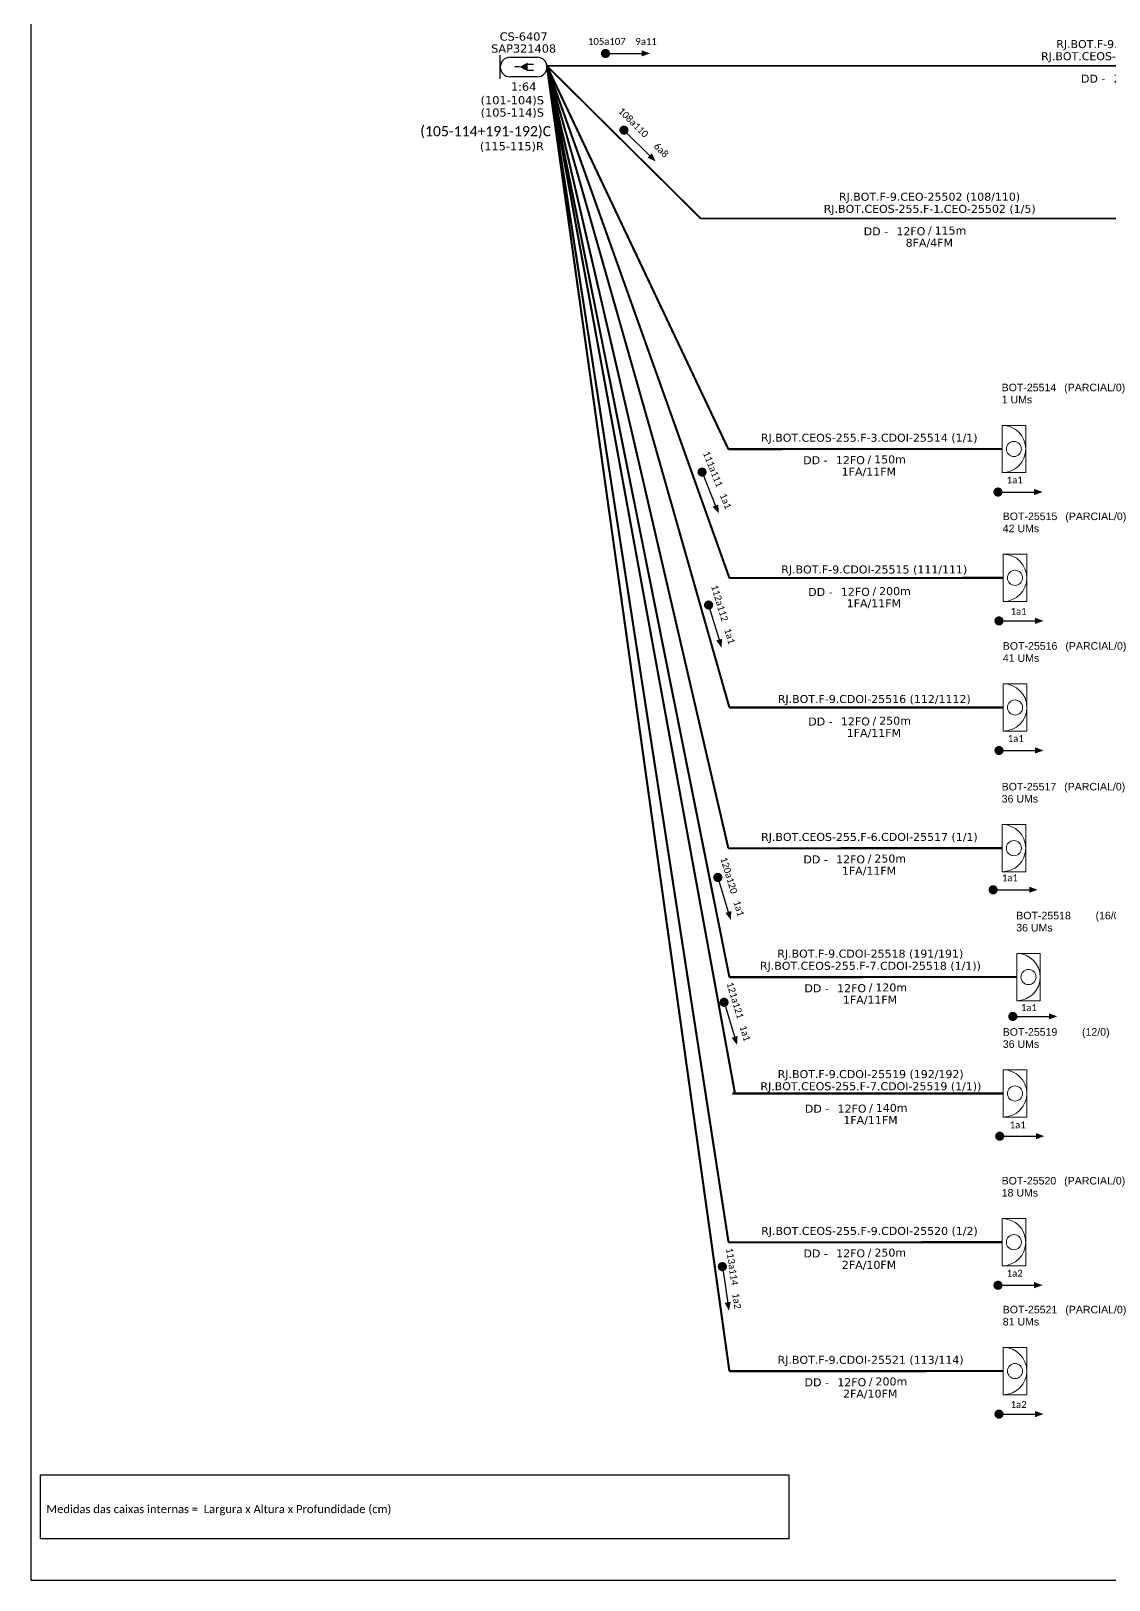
# Model space of a CAD drawing. Header units: metres. Extents: x 1 to 842, y 0 to 594.
# Drawn here: x 0.8 to 226.7, y 0.2 to 324.7 of the extents above; entities that cross this region are included whole.
import ezdxf
from ezdxf.enums import TextEntityAlignment as Align

# ---------------------------------------------------------------- set-up
doc = ezdxf.new("R2010")
doc.units = ezdxf.units.M
for name, color, linetype, lineweight in [("20.0-LEGENDA DOS CDO'S", 1, 'Continuous', 0), ('20.1-CDO_INTERIOR', 1, 'Continuous', 0), ('40.1-ETIQUETAS', 1, 'Continuous', 20)]:
    doc.layers.add(name, color=color, linetype=linetype, lineweight=lineweight)
for name, color, linetype in [('20.4-CEOS', 1, 'Continuous'), ('CAP a instalar', 1, 'Continuous'), ('CD de instalação futura', 8, 'Continuous'), ('SETA', 7, 'Continuous')]:
    doc.layers.add(name, color=color, linetype=linetype)
doc.styles.add('ARIAL', font='arial.ttf')
doc.styles.add('siredit', font='verdana.ttf')
doc.styles.get("Standard").update_dxf_attribs({"font": 'arial.ttf'})
doc.styles.add('WMF-Calibri0', font='CALIBRI.TTF')
doc.linetypes.add('FENCELINE1', pattern='A,0.25,-0.1,[133,ltypeshp.shx,S=0.1,R=0,X=-0.1,Y=0],-0.1,1', length=1.45)

# ---------------------------------------------------------------- blocks, each defined once
blk = doc.blocks.new('CDOI_INT')
at = {"layer": '20.1-CDO_INTERIOR', "color": 0, "lineweight": 18}
blk.add_lwpolyline([(4.25, -4.25), (4.25, 4.25), (0, 4.25), (0, -4.25)], close=True, dxfattribs=at)
blk.add_circle((2.12, 0), 1.36, dxfattribs=at)
blk.add_arc((0, 0), 4.25, 270, 90, dxfattribs=at)
at = {"layer": "20.0-LEGENDA DOS CDO'S", "color": 0, "style": 'ARIAL'}
for tag, p in [('CDO_N', (-0.08, 10.38)), ('SPLITER_1', (21.18, 10.38)), ('SURVEY', (-0.08, 8.2)), ('SPLITER_2', (21.19, 8.68)), ('SAP', (-0.08, 6.23)), ('1:XX', (5.94, -2.22)), ('UMS', (5.94, -4.24))]:
    blk.add_attdef(tag, p, '', height=1.36, dxfattribs=at)
blk.add_attdef('FIBRAS_UTILIZADAS', text='', height=1.36, dxfattribs=at).set_placement((15.34, 10.38), align=Align.CENTER)
blk = doc.blocks.new('ETIQUETA_RS5F')
at = {"layer": '40.1-ETIQUETAS', "color": 0, "style": 'siredit'}
blk.add_text('/', height=1.5, dxfattribs=at).set_placement((1.55, -1.95), align=Align.MIDDLE_RIGHT)
for tag, p in [('ETIQUETA_R_PRIMARIA', (1.18, 4.1)), ('ETIQUETA_R_SECUNDARIA', (1.18, 2.1)), ('F_ATIVAS/F_MORTAS', (1.11, -4.24))]:
    blk.add_attdef(tag, text='', height=1.5, dxfattribs=at).set_placement(p, align=Align.MIDDLE_CENTER)
for tag, p in [('TIPO_CABO', (-6.62, -2.12)), ('CAP_CABO', (0.37, -2.09))]:
    blk.add_attdef(tag, text='', height=1.5, dxfattribs=at).set_placement(p, align=Align.MIDDLE_RIGHT)
blk.add_attdef('METROS', text='', height=1.5, dxfattribs=at).set_placement((2.11, -1.95), align=Align.MIDDLE_LEFT)
for tag, p in [('FUSÃO_1', (0.82, -8.39)), ('FUSÃO_2', (0.82, -10.6)), ('FUSÃO_3', (0.82, -12.93)), ('FUSÃO_4', (0.82, -15.14)), ('FUSÃO_5', (0.82, -17.16))]:
    blk.add_attdef(tag, text='', height=1.5, dxfattribs=at).set_placement(p, align=Align.CENTER)

msp = doc.modelspace()

# ---------------------------------------------------------------- linework, layer by layer
at = {"color": 7}
msp.add_lwpolyline([(0.79, 0.21), (841.79, 0.21), (841.79, 594.21), (0.79, 594.21)], close=True, dxfattribs=at)
at = {"const_width": 0.958}
for points in [[(120.69, 319.96, 1), (121.65, 319.96, 1)], [(124.69, 304.24, 1), (125.37, 303.57, 1)], [(141.22, 232.73, 1), (141.57, 231.85, 1)], [(202.92, 228.1, 1), (203.88, 228.1, 1)], [(142.63, 204.89, 1), (142.91, 203.97, 1)], [(203.14, 201.11, 1), (204.09, 201.11, 1)], [(203.14, 173.97, 1), (204.09, 173.97, 1)], [(144.57, 147.84, 1), (144.85, 146.92, 1)], [(201.91, 144.78, 1), (202.86, 144.78, 1)], [(145.87, 121.68, 1), (146.15, 120.76, 1)], [(206.03, 118.26, 1), (206.99, 118.26, 1)], [(203.29, 93.17, 1), (204.25, 93.17, 1)], [(145.58, 66.33, 1), (145.72, 65.38, 1)], [(202.92, 61.95, 1), (203.88, 61.95, 1)], [(203.14, 34.96, 1), (204.09, 34.96, 1)]]:
    msp.add_lwpolyline(points, format="xyb", close=True, dxfattribs=at)
at = {"color": 0}
msp.add_lwpolyline([(2.8, 22.21), (159.55, 22.21), (159.55, 8.86), (2.8, 8.86)], close=True, dxfattribs=at)
at = {"layer": '20.4-CEOS', "color": 5}
for p, q in [((99.11, 314.66), (99.11, 319.58)), ((101.16, 319.16), (106.88, 319.16)), ((106.88, 315.08), (101.16, 315.08))]:
    msp.add_line(p, q, dxfattribs=at)
msp.add_lwpolyline([(103.16, 317.15, 0, 1.84, 0), (104.88, 317.15, 1.84, 1.84, 0)], format="xyseb", dxfattribs=at)
for points in [[(103.16, 317.15), (102.15, 317.15)], [(104.81, 317.74), (106.07, 317.74)], [(104.81, 316.5), (106.07, 316.5)]]:
    msp.add_lwpolyline(points, dxfattribs=at)
for centre, start, end in [((101.16, 317.12), 90, 270), ((106.88, 317.12), 270, 90)]:
    msp.add_arc(centre, 2.04, start, end, dxfattribs=at)
at = {"layer": 'CAP a instalar', "color": 8, "ltscale": 7, "const_width": 0.447}
for points in [[(108.88, 317.37), (146.91, 237.09)], [(108.88, 317.37), (147.13, 210.1)], [(108.88, 317.37), (147.13, 182.96)], [(108.88, 317.37), (146.91, 153.48)], [(146.95, 70.95), (108.88, 317.37)], [(146.95, 70.95), (108.88, 317.37)], [(146.91, 237.09), (204.27, 237.12)], [(147.13, 210.1), (204.5, 210.12)], [(147.13, 182.96), (204.51, 182.98)], [(146.91, 153.48), (204.27, 153.51)], [(146.91, 70.95), (204.27, 70.97)]]:
    msp.add_lwpolyline(points, dxfattribs=at)
at = {"layer": 'CAP a instalar', "color": 1, "ltscale": 7, "const_width": 0.447}
for points in [[(108.88, 317.37), (147.13, 126.49)], [(108.92, 317.12), (148.3, 102.11)], [(147.13, 126.49), (204.5, 126.51)], [(204.5, 126.51), (207.32, 126.51)], [(147.72, 102.11), (204.5, 102.13)]]:
    msp.add_lwpolyline(points, dxfattribs=at)
at = {"layer": 'CAP a instalar', "color": 252, "ltscale": 7, "const_width": 0.447}
for points in [[(147.13, 43.95), (108.88, 317.37)], [(147.13, 43.95), (204.5, 43.98)]]:
    msp.add_lwpolyline(points, dxfattribs=at)
at = {"layer": 'CAP a instalar', "color": 7, "ltscale": 7, "const_width": 0.37}
for points in [[(108.88, 317.37), (340.04, 317.37)], [(108.88, 317.37), (141.12, 285.4)], [(141.12, 285.4), (228.87, 285.4)]]:
    msp.add_lwpolyline(points, dxfattribs=at)
at = {"layer": 'SETA'}
for points in [[(121.17, 319.96), (129.41, 319.96)], [(125.03, 303.91), (130.89, 298.12)], [(141.39, 232.29), (144.46, 224.64)], [(203.4, 228.1), (211.64, 228.1)], [(142.77, 204.43), (145.16, 196.54)], [(203.62, 201.11), (211.85, 201.11)], [(203.62, 173.97), (211.85, 173.97)], [(144.71, 147.38), (147.1, 139.5)], [(202.38, 144.78), (210.62, 144.78)], [(146.01, 121.22), (148.4, 113.34)], [(206.51, 118.26), (214.75, 118.26)], [(203.77, 93.17), (212.01, 93.17)], [(145.65, 65.86), (146.85, 57.71)], [(203.4, 61.95), (211.64, 61.95)], [(203.62, 34.96), (211.85, 34.96)]]:
    msp.add_lwpolyline(points, dxfattribs=at)
for points in [[(128.75, 320.61), (130.5, 319.98), (128.75, 319.34)], [(130.88, 299.05), (131.68, 297.36), (129.98, 298.14)], [(210.98, 228.75), (212.74, 228.11), (210.98, 227.47)], [(144.82, 225.5), (144.88, 223.63), (143.63, 225.02)], [(211.19, 201.76), (212.95, 201.12), (211.19, 200.48)], [(145.59, 197.36), (145.49, 195.5), (144.37, 196.99)], [(211.19, 174.62), (212.95, 173.98), (211.19, 173.34)], [(209.96, 145.44), (211.72, 144.8), (209.96, 144.16)], [(147.53, 140.32), (147.43, 138.45), (146.31, 139.95)], [(214.08, 118.91), (215.84, 118.27), (214.08, 117.63)], [(148.84, 114.16), (148.73, 112.3), (147.61, 113.79)], [(211.35, 93.82), (213.11, 93.18), (211.35, 92.54)], [(210.98, 62.61), (212.74, 61.97), (210.98, 61.33)], [(147.4, 58.46), (147.03, 56.62), (146.14, 58.27)], [(211.19, 35.61), (212.95, 34.97), (211.19, 34.33)]]:
    msp.add_solid(points, dxfattribs=at)

# ---------------------------------------------------------------- block references
at = {"layer": 'CAP a instalar', "color": 7, "linetype": 'FENCELINE1', "ltscale": 7}
ref = msp.add_blockref('ETIQUETA_RS5F', (233.29, 317.04), dxfattribs=dict(at, xscale=1.117784433624116, yscale=1.117784433624972, zscale=1.117784433625199))
ref.add_attrib('ETIQUETA_R_PRIMARIA', 'RJ.BOT.F-9.CEO-25501 (105/107)', dxfattribs={"layer": '40.1-ETIQUETAS', "color": 0, "height": 1.6767, "style": 'siredit'}).set_placement((234.58, 321.93), align=Align.MIDDLE_CENTER)
ref.add_attrib('ETIQUETA_R_SECUNDARIA', 'RJ.BOT.CEOS-255.F-1.CEO-25501 (1/8)', dxfattribs={"layer": '40.1-ETIQUETAS', "color": 0, "height": 1.6767, "style": 'siredit'}).set_placement((234.62, 319.39), align=Align.MIDDLE_CENTER)
ref.add_attrib('TIPO_CABO', 'DD -', dxfattribs={"layer": '40.1-ETIQUETAS', "color": 0, "height": 1.677, "style": 'siredit'}).set_placement((225.9, 314.68), align=Align.MIDDLE_RIGHT)
ref.add_attrib('CAP_CABO', '24FO', dxfattribs={"layer": '40.1-ETIQUETAS', "color": 0, "height": 1.677, "style": 'siredit'}).set_placement((233.7, 314.7), align=Align.MIDDLE_RIGHT)
ref.add_attrib('METROS', '240m', dxfattribs={"layer": '40.1-ETIQUETAS', "color": 0, "height": 1.677, "style": 'siredit'}).set_placement((235.65, 314.86), align=Align.MIDDLE_LEFT)
ref.add_attrib('F_ATIVAS/F_MORTAS', '11FA/13FM', dxfattribs={"layer": '40.1-ETIQUETAS', "color": 0, "height": 1.677, "style": 'siredit'}).set_placement((234.54, 312.3), align=Align.MIDDLE_CENTER)
ref = msp.add_blockref('ETIQUETA_RS5F', (187.77, 285.07), dxfattribs=dict(at, xscale=1.117784433624116, yscale=1.117784433624972, zscale=1.117784433625199))
ref.add_attrib('ETIQUETA_R_PRIMARIA', 'RJ.BOT.F-9.CEO-25502 (108/110)', dxfattribs={"layer": '40.1-ETIQUETAS', "color": 0, "height": 1.6767, "style": 'siredit'}).set_placement((189.05, 289.96), align=Align.MIDDLE_CENTER)
ref.add_attrib('ETIQUETA_R_SECUNDARIA', 'RJ.BOT.CEOS-255.F-1.CEO-25502 (1/5)', dxfattribs={"layer": '40.1-ETIQUETAS', "color": 0, "height": 1.6767, "style": 'siredit'}).set_placement((189.09, 287.42), align=Align.MIDDLE_CENTER)
ref.add_attrib('TIPO_CABO', 'DD -', dxfattribs={"layer": '40.1-ETIQUETAS', "color": 0, "height": 1.677, "style": 'siredit'}).set_placement((180.37, 282.7), align=Align.MIDDLE_RIGHT)
ref.add_attrib('CAP_CABO', '12FO', dxfattribs={"layer": '40.1-ETIQUETAS', "color": 0, "height": 1.677, "style": 'siredit'}).set_placement((188.18, 282.73), align=Align.MIDDLE_RIGHT)
ref.add_attrib('METROS', '115m', dxfattribs={"layer": '40.1-ETIQUETAS', "color": 0, "height": 1.677, "style": 'siredit'}).set_placement((190.13, 282.88), align=Align.MIDDLE_LEFT)
ref.add_attrib('F_ATIVAS/F_MORTAS', '8FA/4FM', dxfattribs={"layer": '40.1-ETIQUETAS', "color": 0, "height": 1.677, "style": 'siredit'}).set_placement((189.01, 280.32), align=Align.MIDDLE_CENTER)
at = {"layer": 'CAP a instalar', "color": 8, "linetype": 'FENCELINE1', "ltscale": 7}
ref = msp.add_blockref('ETIQUETA_RS5F', (175.1, 237.12), dxfattribs=dict(at, xscale=1.117784433624116, yscale=1.117784433624972, zscale=1.117784433625199))
ref.add_attrib('ETIQUETA_R_SECUNDARIA', 'RJ.BOT.CEOS-255.F-3.CDOI-25514 (1/1)', dxfattribs={"layer": '40.1-ETIQUETAS', "color": 0, "height": 1.6767, "style": 'siredit'}).set_placement((176.42, 239.48), align=Align.MIDDLE_CENTER)
ref.add_attrib('TIPO_CABO', 'DD -', dxfattribs={"layer": '40.1-ETIQUETAS', "color": 0, "height": 1.677, "style": 'siredit'}).set_placement((167.7, 234.76), align=Align.MIDDLE_RIGHT)
ref.add_attrib('CAP_CABO', '12FO', dxfattribs={"layer": '40.1-ETIQUETAS', "color": 0, "height": 1.677, "style": 'siredit'}).set_placement((175.51, 234.78), align=Align.MIDDLE_RIGHT)
ref.add_attrib('METROS', '150m', dxfattribs={"layer": '40.1-ETIQUETAS', "color": 0, "height": 1.677, "style": 'siredit'}).set_placement((177.46, 234.94), align=Align.MIDDLE_LEFT)
ref.add_attrib('F_ATIVAS/F_MORTAS', '1FA/11FM', dxfattribs={"layer": '40.1-ETIQUETAS', "color": 0, "height": 1.677, "style": 'siredit'}).set_placement((176.34, 232.38), align=Align.MIDDLE_CENTER)
ref = msp.add_blockref('ETIQUETA_RS5F', (176.14, 209.54), dxfattribs=dict(at, xscale=1.117784433624116, yscale=1.117784433624972, zscale=1.117784433625199))
ref.add_attrib('ETIQUETA_R_SECUNDARIA', 'RJ.BOT.F-9.CDOI-25515 (111/111)', dxfattribs={"layer": '40.1-ETIQUETAS', "color": 0, "height": 1.6767, "style": 'siredit'}).set_placement((177.47, 211.89), align=Align.MIDDLE_CENTER)
ref.add_attrib('TIPO_CABO', 'DD -', dxfattribs={"layer": '40.1-ETIQUETAS', "color": 0, "height": 1.677, "style": 'siredit'}).set_placement((168.75, 207.17), align=Align.MIDDLE_RIGHT)
ref.add_attrib('CAP_CABO', '12FO', dxfattribs={"layer": '40.1-ETIQUETAS', "color": 0, "height": 1.677, "style": 'siredit'}).set_placement((176.55, 207.2), align=Align.MIDDLE_RIGHT)
ref.add_attrib('METROS', '200m', dxfattribs={"layer": '40.1-ETIQUETAS', "color": 0, "height": 1.677, "style": 'siredit'}).set_placement((178.5, 207.35), align=Align.MIDDLE_LEFT)
ref.add_attrib('F_ATIVAS/F_MORTAS', '1FA/11FM', dxfattribs={"layer": '40.1-ETIQUETAS', "color": 0, "height": 1.677, "style": 'siredit'}).set_placement((177.39, 204.79), align=Align.MIDDLE_CENTER)
ref = msp.add_blockref('ETIQUETA_RS5F', (176.15, 182.4), dxfattribs=dict(at, xscale=1.117784433624116, yscale=1.117784433624972, zscale=1.117784433625199))
ref.add_attrib('ETIQUETA_R_SECUNDARIA', 'RJ.BOT.F-9.CDOI-25516 (112/1112)', dxfattribs={"layer": '40.1-ETIQUETAS', "color": 0, "height": 1.6767, "style": 'siredit'}).set_placement((177.48, 184.75), align=Align.MIDDLE_CENTER)
ref.add_attrib('TIPO_CABO', 'DD -', dxfattribs={"layer": '40.1-ETIQUETAS', "color": 0, "height": 1.677, "style": 'siredit'}).set_placement((168.76, 180.03), align=Align.MIDDLE_RIGHT)
ref.add_attrib('CAP_CABO', '12FO', dxfattribs={"layer": '40.1-ETIQUETAS', "color": 0, "height": 1.677, "style": 'siredit'}).set_placement((176.56, 180.06), align=Align.MIDDLE_RIGHT)
ref.add_attrib('METROS', '250m', dxfattribs={"layer": '40.1-ETIQUETAS', "color": 0, "height": 1.677, "style": 'siredit'}).set_placement((178.52, 180.21), align=Align.MIDDLE_LEFT)
ref.add_attrib('F_ATIVAS/F_MORTAS', '1FA/11FM', dxfattribs={"layer": '40.1-ETIQUETAS', "color": 0, "height": 1.677, "style": 'siredit'}).set_placement((177.4, 177.65), align=Align.MIDDLE_CENTER)
ref = msp.add_blockref('ETIQUETA_RS5F', (175.14, 153.51), dxfattribs=dict(at, xscale=1.117784433624116, yscale=1.117784433624972, zscale=1.117784433625199))
ref.add_attrib('ETIQUETA_R_SECUNDARIA', 'RJ.BOT.CEOS-255.F-6.CDOI-25517 (1/1)', dxfattribs={"layer": '40.1-ETIQUETAS', "color": 0, "height": 1.6767, "style": 'siredit'}).set_placement((176.46, 155.86), align=Align.MIDDLE_CENTER)
ref.add_attrib('TIPO_CABO', 'DD -', dxfattribs={"layer": '40.1-ETIQUETAS', "color": 0, "height": 1.677, "style": 'siredit'}).set_placement((167.74, 151.15), align=Align.MIDDLE_RIGHT)
ref.add_attrib('CAP_CABO', '12FO', dxfattribs={"layer": '40.1-ETIQUETAS', "color": 0, "height": 1.677, "style": 'siredit'}).set_placement((175.55, 151.17), align=Align.MIDDLE_RIGHT)
ref.add_attrib('METROS', '250m', dxfattribs={"layer": '40.1-ETIQUETAS', "color": 0, "height": 1.677, "style": 'siredit'}).set_placement((177.5, 151.33), align=Align.MIDDLE_LEFT)
ref.add_attrib('F_ATIVAS/F_MORTAS', '1FA/11FM', dxfattribs={"layer": '40.1-ETIQUETAS', "color": 0, "height": 1.677, "style": 'siredit'}).set_placement((176.38, 148.77), align=Align.MIDDLE_CENTER)
at = {"layer": 'CAP a instalar', "color": 1, "linetype": 'FENCELINE1', "ltscale": 7}
ref = msp.add_blockref('ETIQUETA_RS5F', (175.35, 126.52), dxfattribs=dict(at, xscale=1.117784433624116, yscale=1.117784433624972, zscale=1.117784433625199))
ref.add_attrib('ETIQUETA_R_PRIMARIA', 'RJ.BOT.F-9.CDOI-25518 (191/191)', dxfattribs={"layer": '40.1-ETIQUETAS', "color": 0, "height": 1.6767, "style": 'siredit'}).set_placement((176.63, 131.41), align=Align.MIDDLE_CENTER)
ref.add_attrib('ETIQUETA_R_SECUNDARIA', 'RJ.BOT.CEOS-255.F-7.CDOI-25518 (1/1))', dxfattribs={"layer": '40.1-ETIQUETAS', "color": 3, "height": 1.6767, "style": 'siredit'}).set_placement((176.67, 128.87), align=Align.MIDDLE_CENTER)
ref.add_attrib('TIPO_CABO', 'DD -', dxfattribs={"layer": '40.1-ETIQUETAS', "color": 0, "height": 1.677, "style": 'siredit'}).set_placement((167.95, 124.15), align=Align.MIDDLE_RIGHT)
ref.add_attrib('CAP_CABO', '12FO', dxfattribs={"layer": '40.1-ETIQUETAS', "color": 0, "height": 1.677, "style": 'siredit'}).set_placement((175.76, 124.18), align=Align.MIDDLE_RIGHT)
ref.add_attrib('METROS', '120m', dxfattribs={"layer": '40.1-ETIQUETAS', "color": 0, "height": 1.677, "style": 'siredit'}).set_placement((177.71, 124.33), align=Align.MIDDLE_LEFT)
ref.add_attrib('F_ATIVAS/F_MORTAS', '1FA/11FM', dxfattribs={"layer": '40.1-ETIQUETAS', "color": 0, "height": 1.677, "style": 'siredit'}).set_placement((176.59, 121.77), align=Align.MIDDLE_CENTER)
ref = msp.add_blockref('ETIQUETA_RS5F', (175.45, 101.29), dxfattribs=dict(at, xscale=1.117784433624116, yscale=1.117784433624972, zscale=1.117784433625199))
ref.add_attrib('ETIQUETA_R_PRIMARIA', 'RJ.BOT.F-9.CDOI-25519 (192/192)', dxfattribs={"layer": '40.1-ETIQUETAS', "color": 1, "height": 1.6767, "style": 'siredit'}).set_placement((176.73, 106.18), align=Align.MIDDLE_CENTER)
ref.add_attrib('ETIQUETA_R_SECUNDARIA', 'RJ.BOT.CEOS-255.F-7.CDOI-25519 (1/1))', dxfattribs={"layer": '40.1-ETIQUETAS', "color": 3, "height": 1.6767, "style": 'siredit'}).set_placement((176.77, 103.64), align=Align.MIDDLE_CENTER)
ref.add_attrib('TIPO_CABO', 'DD -', dxfattribs={"layer": '40.1-ETIQUETAS', "color": 0, "height": 1.677, "style": 'siredit'}).set_placement((168.05, 98.93), align=Align.MIDDLE_RIGHT)
ref.add_attrib('CAP_CABO', '12FO', dxfattribs={"layer": '40.1-ETIQUETAS', "color": 0, "height": 1.677, "style": 'siredit'}).set_placement((175.86, 98.95), align=Align.MIDDLE_RIGHT)
ref.add_attrib('METROS', '140m', dxfattribs={"layer": '40.1-ETIQUETAS', "color": 0, "height": 1.677, "style": 'siredit'}).set_placement((177.81, 99.11), align=Align.MIDDLE_LEFT)
ref.add_attrib('F_ATIVAS/F_MORTAS', '1FA/11FM', dxfattribs={"layer": '40.1-ETIQUETAS', "color": 0, "height": 1.677, "style": 'siredit'}).set_placement((176.69, 96.55), align=Align.MIDDLE_CENTER)
at = {"layer": 'CAP a instalar', "color": 8, "linetype": 'FENCELINE1', "ltscale": 7}
ref = msp.add_blockref('ETIQUETA_RS5F', (175.15, 70.98), dxfattribs=dict(at, xscale=1.117784433624116, yscale=1.117784433624972, zscale=1.117784433625199))
ref.add_attrib('ETIQUETA_R_SECUNDARIA', 'RJ.BOT.CEOS-255.F-9.CDOI-25520 (1/2)', dxfattribs={"layer": '40.1-ETIQUETAS', "color": 0, "height": 1.6767, "style": 'siredit'}).set_placement((176.47, 73.33), align=Align.MIDDLE_CENTER)
ref.add_attrib('TIPO_CABO', 'DD -', dxfattribs={"layer": '40.1-ETIQUETAS', "color": 0, "height": 1.677, "style": 'siredit'}).set_placement((167.75, 68.61), align=Align.MIDDLE_RIGHT)
ref.add_attrib('CAP_CABO', '12FO', dxfattribs={"layer": '40.1-ETIQUETAS', "color": 0, "height": 1.677, "style": 'siredit'}).set_placement((175.56, 68.64), align=Align.MIDDLE_RIGHT)
ref.add_attrib('METROS', '250m', dxfattribs={"layer": '40.1-ETIQUETAS', "color": 0, "height": 1.677, "style": 'siredit'}).set_placement((177.51, 68.79), align=Align.MIDDLE_LEFT)
ref.add_attrib('F_ATIVAS/F_MORTAS', '2FA/10FM', dxfattribs={"layer": '40.1-ETIQUETAS', "color": 0, "height": 1.677, "style": 'siredit'}).set_placement((176.39, 66.23), align=Align.MIDDLE_CENTER)
ref = msp.add_blockref('ETIQUETA_RS5F', (175.39, 43.98), dxfattribs=dict(at, xscale=1.117784433624116, yscale=1.117784433624972, zscale=1.117784433625199))
ref.add_attrib('ETIQUETA_R_SECUNDARIA', 'RJ.BOT.F-9.CDOI-25521 (113/114)', dxfattribs={"layer": '40.1-ETIQUETAS', "color": 0, "height": 1.6767, "style": 'siredit'}).set_placement((176.71, 46.34), align=Align.MIDDLE_CENTER)
ref.add_attrib('TIPO_CABO', 'DD -', dxfattribs={"layer": '40.1-ETIQUETAS', "color": 0, "height": 1.677, "style": 'siredit'}).set_placement((167.99, 41.62), align=Align.MIDDLE_RIGHT)
ref.add_attrib('CAP_CABO', '12FO', dxfattribs={"layer": '40.1-ETIQUETAS', "color": 0, "height": 1.677, "style": 'siredit'}).set_placement((175.8, 41.64), align=Align.MIDDLE_RIGHT)
ref.add_attrib('METROS', '200m', dxfattribs={"layer": '40.1-ETIQUETAS', "color": 0, "height": 1.677, "style": 'siredit'}).set_placement((177.75, 41.8), align=Align.MIDDLE_LEFT)
ref.add_attrib('F_ATIVAS/F_MORTAS', '2FA/10FM', dxfattribs={"layer": '40.1-ETIQUETAS', "color": 0, "height": 1.677, "style": 'siredit'}).set_placement((176.63, 39.24), align=Align.MIDDLE_CENTER)
at = {"layer": 'CD de instalação futura', "color": 8, "ltscale": 11}
ref = msp.add_blockref('CDOI_INT', (204.27, 237.12), dxfattribs=dict(at, xscale=1.164757705477261, yscale=1.164757705477261, zscale=1.164757705477261))
ref.add_attrib('CDO_N', 'BOT-25514', (204.17, 249.21), dxfattribs={"layer": "20.0-LEGENDA DOS CDO'S", "color": 0, "height": 1.584, "style": 'ARIAL'})
ref.add_attrib('FIBRAS_UTILIZADAS', '     (PARCIAL/0)', dxfattribs={"layer": "20.0-LEGENDA DOS CDO'S", "color": 0, "height": 1.5844, "style": 'ARIAL'}).set_placement((222.13, 249.21), align=Align.CENTER)
ref.add_attrib('SURVEY', '1 UMs', (204.18, 246.67), dxfattribs={"layer": "20.0-LEGENDA DOS CDO'S", "color": 0, "height": 1.584, "style": 'ARIAL'})
ref = msp.add_blockref('CDOI_INT', (204.5, 210.12), dxfattribs=dict(at, xscale=1.164757705477261, yscale=1.164757705477261, zscale=1.164757705477261))
ref.add_attrib('CDO_N', 'BOT-25515', (204.4, 222.22), dxfattribs={"layer": "20.0-LEGENDA DOS CDO'S", "color": 0, "height": 1.584, "style": 'ARIAL'})
ref.add_attrib('FIBRAS_UTILIZADAS', '     (PARCIAL/0)', dxfattribs={"layer": "20.0-LEGENDA DOS CDO'S", "color": 0, "height": 1.5844, "style": 'ARIAL'}).set_placement((222.36, 222.22), align=Align.CENTER)
ref.add_attrib('SURVEY', '42 UMs', (204.4, 219.68), dxfattribs={"layer": "20.0-LEGENDA DOS CDO'S", "color": 0, "height": 1.584, "style": 'ARIAL'})
ref = msp.add_blockref('CDOI_INT', (204.51, 182.98), dxfattribs=dict(at, xscale=1.164757705477261, yscale=1.164757705477261, zscale=1.164757705477261))
ref.add_attrib('CDO_N', 'BOT-25516', (204.41, 195.08), dxfattribs={"layer": "20.0-LEGENDA DOS CDO'S", "color": 0, "height": 1.584, "style": 'ARIAL'})
ref.add_attrib('FIBRAS_UTILIZADAS', '     (PARCIAL/0)', dxfattribs={"layer": "20.0-LEGENDA DOS CDO'S", "color": 0, "height": 1.5844, "style": 'ARIAL'}).set_placement((222.38, 195.08), align=Align.CENTER)
ref.add_attrib('SURVEY', '41 UMs', (204.42, 192.54), dxfattribs={"layer": "20.0-LEGENDA DOS CDO'S", "color": 0, "height": 1.584, "style": 'ARIAL'})
ref = msp.add_blockref('CDOI_INT', (204.27, 153.51), dxfattribs=dict(at, xscale=1.164757705477261, yscale=1.164757705477261, zscale=1.164757705477261))
ref.add_attrib('CDO_N', 'BOT-25517', (204.17, 165.6), dxfattribs={"layer": "20.0-LEGENDA DOS CDO'S", "color": 0, "height": 1.584, "style": 'ARIAL'})
ref.add_attrib('FIBRAS_UTILIZADAS', '     (PARCIAL/0)', dxfattribs={"layer": "20.0-LEGENDA DOS CDO'S", "color": 0, "height": 1.5844, "style": 'ARIAL'}).set_placement((222.13, 165.6), align=Align.CENTER)
ref.add_attrib('SURVEY', '36 UMs', (204.18, 163.06), dxfattribs={"layer": "20.0-LEGENDA DOS CDO'S", "color": 0, "height": 1.584, "style": 'ARIAL'})
at = {"layer": 'CD de instalação futura', "color": 1, "ltscale": 11}
ref = msp.add_blockref('CDOI_INT', (207.32, 126.51), dxfattribs=dict(at, xscale=1.164757705477261, yscale=1.164757705477261, zscale=1.164757705477261))
ref.add_attrib('CDO_N', 'BOT-25518', (207.23, 138.6), dxfattribs={"layer": "20.0-LEGENDA DOS CDO'S", "color": 0, "height": 1.584, "style": 'ARIAL'})
ref.add_attrib('FIBRAS_UTILIZADAS', '     (16/0)', dxfattribs={"layer": "20.0-LEGENDA DOS CDO'S", "color": 0, "height": 1.5844, "style": 'ARIAL'}).set_placement((225.19, 138.6), align=Align.CENTER)
ref.add_attrib('SURVEY', '36 UMs', (207.23, 136.06), dxfattribs={"layer": "20.0-LEGENDA DOS CDO'S", "color": 0, "height": 1.584, "style": 'ARIAL'})
ref = msp.add_blockref('CDOI_INT', (204.5, 102.13), dxfattribs=dict(at, xscale=1.164757705477261, yscale=1.164757705477261, zscale=1.164757705477261))
ref.add_attrib('CDO_N', 'BOT-25519', (204.4, 114.22), dxfattribs={"layer": "20.0-LEGENDA DOS CDO'S", "color": 0, "height": 1.584, "style": 'ARIAL'})
ref.add_attrib('FIBRAS_UTILIZADAS', '     (12/0)', dxfattribs={"layer": "20.0-LEGENDA DOS CDO'S", "color": 0, "height": 1.5844, "style": 'ARIAL'}).set_placement((222.36, 114.22), align=Align.CENTER)
ref.add_attrib('SURVEY', '36 UMs', (204.41, 111.68), dxfattribs={"layer": "20.0-LEGENDA DOS CDO'S", "color": 0, "height": 1.584, "style": 'ARIAL'})
at = {"layer": 'CD de instalação futura', "color": 8, "ltscale": 11}
ref = msp.add_blockref('CDOI_INT', (204.27, 70.97), dxfattribs=dict(at, xscale=1.164757705477261, yscale=1.164757705477261, zscale=1.164757705477261))
ref.add_attrib('CDO_N', 'BOT-25520', (204.17, 83.06), dxfattribs={"layer": "20.0-LEGENDA DOS CDO'S", "color": 0, "height": 1.584, "style": 'ARIAL'})
ref.add_attrib('FIBRAS_UTILIZADAS', '     (PARCIAL/0)', dxfattribs={"layer": "20.0-LEGENDA DOS CDO'S", "color": 0, "height": 1.5844, "style": 'ARIAL'}).set_placement((222.13, 83.06), align=Align.CENTER)
ref.add_attrib('SURVEY', '18 UMs', (204.18, 80.52), dxfattribs={"layer": "20.0-LEGENDA DOS CDO'S", "color": 0, "height": 1.584, "style": 'ARIAL'})
at = {"layer": 'CD de instalação futura', "color": 252, "ltscale": 11}
ref = msp.add_blockref('CDOI_INT', (204.5, 43.98), dxfattribs=dict(at, xscale=1.164757705477261, yscale=1.164757705477261, zscale=1.164757705477261))
ref.add_attrib('CDO_N', 'BOT-25521', (204.4, 56.07), dxfattribs={"layer": "20.0-LEGENDA DOS CDO'S", "color": 0, "height": 1.584, "style": 'ARIAL'})
ref.add_attrib('FIBRAS_UTILIZADAS', '     (PARCIAL/0)', dxfattribs={"layer": "20.0-LEGENDA DOS CDO'S", "color": 0, "height": 1.5844, "style": 'ARIAL'}).set_placement((222.36, 56.07), align=Align.CENTER)
ref.add_attrib('SURVEY', '81 UMs', (204.4, 53.53), dxfattribs={"layer": "20.0-LEGENDA DOS CDO'S", "color": 0, "height": 1.584, "style": 'ARIAL'})

# ---------------------------------------------------------------- texts
at = {"color": 1, "style": 'WMF-Calibri0'}
msp.add_text('(105-114+191-192)C', height=2.1111, dxfattribs=at).set_placement((82.35, 302.63))
at = {"char_height": 1.4375, "width": 24.3018, "attachment_point": 5}
for s, insert in [('{\\fCalibri|b0|i0|c0|p34;\\C7;105a107}', (121.45, 322.48)), ('{\\fCalibri|b0|i0|c0|p34;\\C7;9a11}', (129.68, 322.48)), ('{\\fCalibri|b0|i0|c0|p34;\\C7;1a1}', (206.9, 230.62)), ('{\\fCalibri|b0|i0|c0|p34;\\C7;1a1}', (207.72, 203.11)), ('{\\fCalibri|b0|i0|c0|p34;\\C7;1a1}', (207.12, 176.48)), ('{\\fCalibri|b0|i0|c0|p34;\\C7;1a1}', (205.89, 147.3)), ('\\C7;\\fCalibri|b0|i0|c0|p34;1a1', (209.87, 120.1)), ('\\C7;\\fCalibri|b0|i0|c0|p34;1a1', (207.54, 95.54)), ('{\\fCalibri|b0|i0|c0|p34;\\C7;1a2}', (206.9, 64.47)), ('{\\fCalibri|b0|i0|c0|p34;\\C7;1a2}', (207.72, 36.96))]:
    msp.add_mtext(s, dxfattribs=dict(at, insert=insert))
for s, insert, rotation in [('{\\fCalibri|b0|i0|c0|p34;\\C7;108a110}', (127, 305.5), 315.3668), ('{\\fCalibri|b0|i0|c0|p34;\\C7;6a8}', (132.85, 299.72), 315.3668), ('{\\fCalibri|b0|i0|c0|p34;\\C7;111a111}', (143.67, 232.91), 291.8364), ('{\\fCalibri|b0|i0|c0|p34;\\C7;1a1}', (146.34, 226.19), 291.8364), ('{\\fCalibri|b0|i0|c0|p34;\\C7;112a112}', (145.08, 204.84), 286.8749), ('{\\fCalibri|b0|i0|c0|p34;\\C7;1a1}', (147.17, 197.92), 286.8749), ('{\\fCalibri|b0|i0|c0|p34;\\C1;120a120}', (147.03, 147.8), 286.8749), ('\\C1;\\fCalibri|b0|i0|c0|p34;1a1', (149.11, 140.88), 286.8749), ('{\\fCalibri|b0|i0|c0|p34;\\C1;121a121}', (148.33, 121.64), 286.8749), ('\\C1;\\fCalibri|b0|i0|c0|p34;1a1', (150.41, 114.72), 286.8749), ('{\\fCalibri|b0|i0|c0|p34;\\C7;113a114}', (147.7, 65.87), 278.4077), ('{\\fCalibri|b0|i0|c0|p34;\\C7;1a2}', (148.66, 58.65), 278.4077)]:
    msp.add_mtext(s, dxfattribs=dict(at, insert=insert, rotation=rotation))
at = {"insert": (4.02, 15.91), "char_height": 1.69, "width": 156.1458, "attachment_point": 1, "style": 'WMF-Calibri0'}
msp.add_mtext('Medidas das caixas internas =  Largura x Altura x Profundidade (cm)', dxfattribs=at)
at = {"layer": '20.4-CEOS', "color": 5, "style": 'siredit'}
for tag, text, p in [('SAP321408', 'SAP 321406', (104.02, 321.87)), ('CS-6407', 'CS-XXXX', (104.02, 324.38)), ('1:64', '1:XX', (104.02, 313.89)), ('(101-104)S', '(xx-xx)S', (101.64, 311.04)), ('(105-114)S', '(xx-xx)C', (101.64, 308.46))]:
    msp.add_attdef(tag, text=text, height=1.729, dxfattribs=at).set_placement(p, align=Align.TOP_CENTER)
at = {"layer": '20.4-CEOS', "color": 7, "style": 'siredit'}
msp.add_attdef('(115-115)R', text='(xx-xx)C', height=1.729, dxfattribs=at).set_placement((101.55, 301.4), align=Align.TOP_CENTER)

doc.saveas('drawing.dxf')
